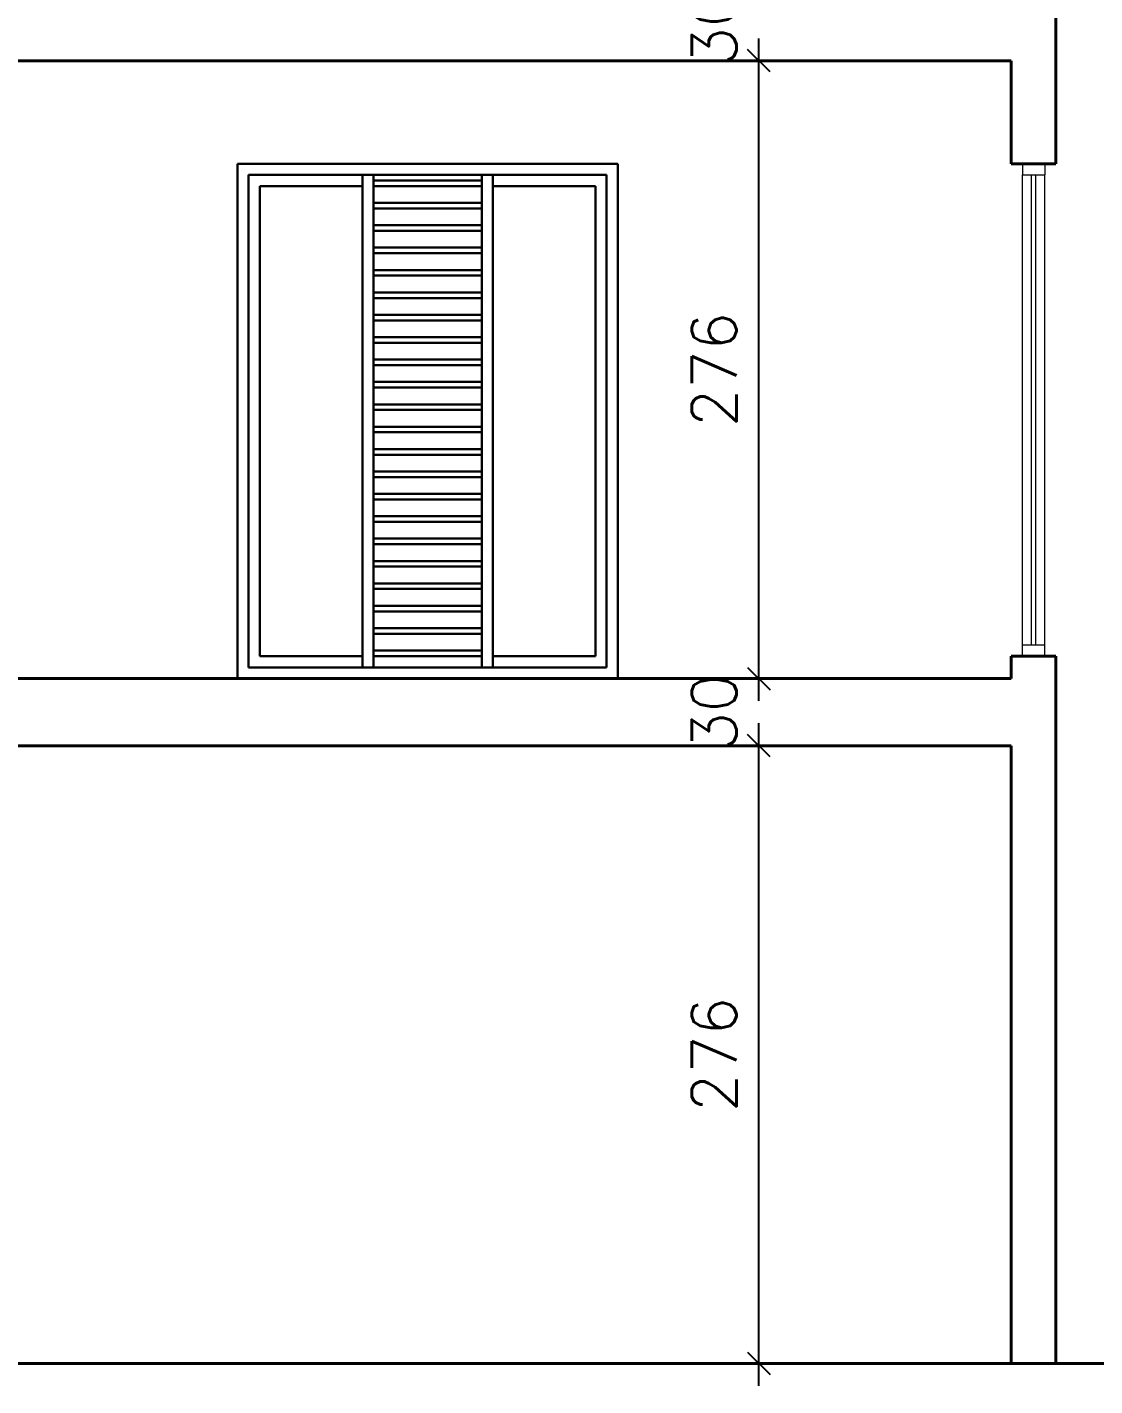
# Model space of a CAD drawing. Header units: millimetres. Extents: x -5645 to 36496, y -6563 to 7144.
# Drawn here: x 7202 to 7679, y -475 to 132 of the extents above; entities that cross this region are included whole.
import ezdxf

# ---------------------------------------------------------------- set-up
doc = ezdxf.new("R2010")
doc.units = ezdxf.units.MM
doc.header["$LTSCALE"] = 100
doc.layers.get('0').update_dxf_attribs({"lineweight": 40})
doc.layers.add('DIM', color=8, linetype='Continuous')
doc.layers.add('WE', color=4, linetype='Continuous', lineweight=30)
doc.layers.add('WIN', color=4, linetype='Continuous', lineweight=9)
doc.styles.add('SDIM', font='ROMANSP.shx')
doc.dimstyles.new('dim', dxfattribs={"dimscale": 100, "dimtxt": 0.2, "dimasz": 0.1, "dimexe": 0.1, "dimexo": 0, "dimgap": 0.1, "dimtad": 1, "dimdec": 0, "dimzin": 0, "dimdsep": 46, "dimtxsty": 'SDIM', "dimblk1": 'OBLIQUE', "dimblk2": 'OBLIQUE', "dimsah": 1, "dimcen": 0.1, "dimdle": 0.1, "dimclrd": 42, "dimclre": 42, "dimclrt": 3, "dimazin": 0, "dimtfac": 0.005556, "dimtdec": 0, "dimtix": 1, "dimtofl": 0, "dimtmove": 2, "dimatfit": 3, "dimldrblk": 'OBLIQUE', "dimfxl": 1, "dimtolj": 1, "dimtzin": 0, "dimarcsym": 0})

# ---------------------------------------------------------------- blocks, each defined once
blk = doc.blocks.new('_OBLIQUE')
at = {"color": 0, "linetype": 'ByBlock'}
blk.add_line((-0.5, -0.5), (0.5, 0.5), dxfattribs=at)
blk = doc.blocks.new('*D5')
at = {"layer": 'DEFPOINTS', "color": 0, "transparency": 16777216}
for p in [(7494.94, 117.27), (7528.88, 117.27), (7494.94, -158.73)]:
    blk.add_point(p, dxfattribs=at)
at = {"layer": 'DIM', "color": 42, "lineweight": -2, "transparency": 16777216}
for p, q in [((7528.88, -168.73), (7528.88, 127.27)), ((7494.94, 117.27), (7538.88, 117.27)), ((7494.94, -158.73), (7538.88, -158.73))]:
    blk.add_line(p, q, dxfattribs=at)
at = {"layer": 'DIM', "color": 42, "lineweight": -2, "transparency": 16777216, "xscale": 10, "yscale": 10, "zscale": 10}
for p, rotation in [((7528.88, 117.27), 90), ((7528.88, -158.73), 270)]:
    blk.add_blockref('_OBLIQUE', p, dxfattribs=dict(at, rotation=rotation))
at = {"layer": 'DIM', "color": 3, "transparency": 16777216, "insert": (7508.88, -20.73), "char_height": 20, "attachment_point": 5, "rotation": 90, "style": 'SDIM'}
blk.add_mtext('\\A1;276', dxfattribs=at)
blk = doc.blocks.new('*D8')
at = {"layer": 'DEFPOINTS', "color": 0, "transparency": 16777216}
for p in [(7494.94, -188.73), (7528.88, -188.73), (7494.94, -464.73)]:
    blk.add_point(p, dxfattribs=at)
at = {"layer": 'DIM', "color": 42, "lineweight": -2, "transparency": 16777216}
for p, q in [((7528.88, -474.73), (7528.88, -178.73)), ((7494.94, -188.73), (7538.88, -188.73)), ((7494.94, -464.73), (7538.88, -464.73))]:
    blk.add_line(p, q, dxfattribs=at)
at = {"layer": 'DIM', "color": 42, "lineweight": -2, "transparency": 16777216, "xscale": 10, "yscale": 10, "zscale": 10}
for p, rotation in [((7528.88, -188.73), 90), ((7528.88, -464.73), 270)]:
    blk.add_blockref('_OBLIQUE', p, dxfattribs=dict(at, rotation=rotation))
at = {"layer": 'DIM', "color": 3, "transparency": 16777216, "insert": (7508.88, -326.73), "char_height": 20, "attachment_point": 5, "rotation": 90, "style": 'SDIM'}
blk.add_mtext('\\A1;276', dxfattribs=at)
blk = doc.blocks.new('*D9')
at = {"layer": 'DEFPOINTS', "color": 0, "transparency": 16777216}
for p in [(7494.94, -158.73), (7528.88, -158.73), (7494.94, -188.73)]:
    blk.add_point(p, dxfattribs=at)
at = {"layer": 'DIM', "color": 42, "lineweight": -2, "transparency": 16777216}
for p, q in [((7494.94, -158.73), (7538.88, -158.73)), ((7494.94, -188.73), (7538.88, -188.73))]:
    blk.add_line(p, q, dxfattribs=at)
at = {"layer": 'DIM', "color": 3, "transparency": 16777216, "insert": (7508.88, -173.73), "char_height": 20, "attachment_point": 5, "rotation": 90, "style": 'SDIM'}
blk.add_mtext('\\A1;30', dxfattribs=at)
blk = doc.blocks.new('*D10')
at = {"layer": 'DEFPOINTS', "color": 0, "transparency": 16777216}
for p in [(7494.94, 147.27), (7528.88, 147.27), (7494.94, 117.27)]:
    blk.add_point(p, dxfattribs=at)
at = {"layer": 'DIM', "color": 42, "lineweight": -2, "transparency": 16777216}
for p, q in [((7494.94, 147.27), (7538.88, 147.27)), ((7494.94, 117.27), (7538.88, 117.27))]:
    blk.add_line(p, q, dxfattribs=at)
at = {"layer": 'DIM', "color": 3, "transparency": 16777216, "insert": (7508.88, 132.27), "char_height": 20, "attachment_point": 5, "rotation": 90, "style": 'SDIM'}
blk.add_mtext('\\A1;30', dxfattribs=at)

msp = doc.modelspace()

# ---------------------------------------------------------------- linework, layer by layer
for p, q in [((7134.27, 117.27), (7641.68, 117.27)), ((7641.68, 117.27), (7641.68, 71.27)), ((7641.68, 71.27), (7661.68, 71.27)), ((7641.68, -148.73), (7641.68, -158.73)), ((7641.68, -148.73), (7661.68, -148.73)), ((7661.68, -148.73), (7661.68, -464.73)), ((6744.27, -158.73), (7641.68, -158.73)), ((6744.27, -188.73), (7641.68, -188.73)), ((7641.68, -188.73), (7641.68, -464.73))]:
    msp.add_line(p, q)
msp.add_lwpolyline([(7641.68, 147.27), (7641.68, 157.27), (7661.68, 157.27), (7661.68, 71.27)])
at = {"lineweight": 40}
msp.add_lwpolyline([(6058.86, -464.73), (7902.95, -464.73)], dxfattribs=at)
at = {"layer": 'WE'}
for p, q in [((7295.87, 71.27, 10), (7465.87, 71.27, 10)), ((7295.87, 56.27, 10), (7295.87, 71.27, 10)), ((7465.87, 71.27, 10), (7465.87, 56.27, 10)), ((7300.87, 66.27, 10), (7460.87, 66.27, 10)), ((7300.87, 56.27, 10), (7300.87, 66.27, 10)), ((7300.87, 56.27, 5), (7300.87, 66.27, 5)), ((7300.87, 66.27, 5), (7351.7, 66.27, 5)), ((7305.87, 56.27, 5), (7305.87, 61.27, 5)), ((7305.87, 61.27, 5), (7351.7, 61.27, 5)), ((7351.7, 66.27, 5), (7351.7, 61.27, 5)), ((7351.7, 56.27, 7.5), (7351.7, 66.27, 7.5)), ((7351.7, 66.27, 7.5), (7356.7, 66.27, 7.5)), ((7356.7, 63.77, 5), (7356.7, 66.27, 5)), ((7356.7, 66.27, 5), (7405.03, 66.27, 5)), ((7356.7, 66.27, 7.5), (7356.7, 63.77, 7.5)), ((7356.7, 63.77, 5), (7405.03, 63.77, 5)), ((7356.7, 63.77, 7.5), (7405.03, 63.77, 7.5)), ((7405.03, 61.27, 7.5), (7356.7, 61.27, 7.5)), ((7356.7, 61.27, 7.5), (7356.7, 56.27, 7.5)), ((7405.03, 66.27, 5), (7405.03, 63.77, 5)), ((7410.03, 66.27, 7.5), (7405.03, 66.27, 7.5)), ((7405.03, 66.27, 7.5), (7405.03, 63.77, 7.5)), ((7405.03, 61.27, 7.5), (7405.03, 56.27, 7.5)), ((7410.03, 66.27, 5), (7460.87, 66.27, 5)), ((7410.03, 61.27, 5), (7410.03, 66.27, 5)), ((7410.03, 56.27, 7.5), (7410.03, 66.27, 7.5)), ((7410.03, 61.27, 5), (7455.87, 61.27, 5)), ((7455.87, 61.27, 5), (7455.87, 56.27, 5)), ((7460.87, 66.27, 10), (7460.87, 56.27, 10)), ((7460.87, 66.27, 5), (7460.87, 56.27, 5)), ((7295.87, -158.73, 15), (7295.87, 56.27, 15)), ((7300.87, -68.73, 10), (7300.87, 56.27, 10)), ((7300.87, -153.73, 15), (7300.87, 56.27, 15)), ((7305.87, -148.73, 10), (7305.87, 56.27, 10)), ((7351.7, -68.73, 12.5), (7351.7, 56.27, 12.5)), ((7356.7, 56.27, 12.5), (7356.7, 53.77, 12.5)), ((7405.03, 56.27, 12.5), (7405.03, 53.77, 12.5)), ((7410.03, -148.73, 12.5), (7410.03, 56.27, 12.5)), ((7455.87, 56.27, 10), (7455.87, -148.73, 10)), ((7460.87, 56.27, 15), (7460.87, -68.73, 15)), ((7460.87, 56.27, 10), (7460.87, -153.73, 10)), ((7465.87, 56.27, 15), (7465.87, -158.73, 15)), ((7356.7, 53.77, 12.5), (7405.03, 53.77, 12.5)), ((7356.7, 51.27, 12.5), (7356.7, 43.77, 12.5)), ((7405.03, 51.27, 12.5), (7356.7, 51.27, 12.5)), ((7405.03, 51.27, 12.5), (7405.03, 43.77, 12.5)), ((7356.7, 43.77, 12.5), (7405.03, 43.77, 12.5)), ((7405.03, 41.27, 12.5), (7356.7, 41.27, 12.5)), ((7356.7, 41.27, 12.5), (7356.7, 33.77, 12.5)), ((7405.03, 41.27, 12.5), (7405.03, 33.77, 12.5)), ((7356.7, 33.77, 12.5), (7405.03, 33.77, 12.5)), ((7356.7, 31.27, 12.5), (7356.7, 23.77, 12.5)), ((7405.03, 31.27, 12.5), (7356.7, 31.27, 12.5)), ((7405.03, 31.27, 12.5), (7405.03, 23.77, 12.5)), ((7356.7, 23.77, 12.5), (7405.03, 23.77, 12.5)), ((7405.03, 21.27, 12.5), (7356.7, 21.27, 12.5)), ((7356.7, 21.27, 12.5), (7356.7, 13.77, 12.5)), ((7405.03, 21.27, 12.5), (7405.03, 13.77, 12.5)), ((7356.7, 13.77, 12.5), (7405.03, 13.77, 12.5)), ((7356.7, 11.27, 12.5), (7356.7, 3.77, 12.5)), ((7405.03, 11.27, 12.5), (7356.7, 11.27, 12.5)), ((7405.03, 11.27, 12.5), (7405.03, 3.77, 12.5)), ((7356.7, 3.77, 12.5), (7405.03, 3.77, 12.5)), ((7405.03, 1.27, 12.5), (7356.7, 1.27, 12.5)), ((7356.7, 1.27, 12.5), (7356.7, -6.23, 12.5)), ((7405.03, 1.27, 12.5), (7405.03, -6.23, 12.5)), ((7356.7, -6.23, 12.5), (7405.03, -6.23, 12.5)), ((7356.7, -8.73, 12.5), (7356.7, -16.23, 12.5)), ((7405.03, -8.73, 12.5), (7356.7, -8.73, 12.5)), ((7405.03, -8.73, 12.5), (7405.03, -16.23, 12.5)), ((7356.7, -16.23, 12.5), (7405.03, -16.23, 12.5)), ((7356.7, -18.73, 12.5), (7356.7, -26.23, 12.5)), ((7405.03, -18.73, 12.5), (7356.7, -18.73, 12.5)), ((7405.03, -18.73, 12.5), (7405.03, -26.23, 12.5)), ((7356.7, -26.23, 12.5), (7405.03, -26.23, 12.5)), ((7356.7, -28.73, 12.5), (7356.7, -36.23, 12.5)), ((7405.03, -28.73, 12.5), (7356.7, -28.73, 12.5)), ((7405.03, -28.73, 12.5), (7405.03, -36.23, 12.5)), ((7356.7, -36.23, 12.5), (7405.03, -36.23, 12.5)), ((7405.03, -38.73, 12.5), (7356.7, -38.73, 12.5)), ((7356.7, -38.73, 12.5), (7356.7, -46.23, 12.5)), ((7405.03, -38.73, 12.5), (7405.03, -46.23, 12.5)), ((7356.7, -46.23, 12.5), (7405.03, -46.23, 12.5)), ((7356.7, -48.73, 12.5), (7356.7, -56.23, 12.5)), ((7405.03, -48.73, 12.5), (7356.7, -48.73, 12.5)), ((7405.03, -48.73, 12.5), (7405.03, -56.23, 12.5)), ((7356.7, -56.23, 12.5), (7405.03, -56.23, 12.5)), ((7405.03, -58.73, 12.5), (7356.7, -58.73, 12.5)), ((7356.7, -58.73, 12.5), (7356.7, -148.73, 12.5)), ((7405.03, -58.73, 12.5), (7405.03, -66.23, 12.5)), ((7356.7, -66.23, 12.5), (7405.03, -66.23, 12.5)), ((7405.03, -68.73, 12.5), (7356.7, -68.73, 12.5)), ((7356.7, -76.23, 12.5), (7405.03, -76.23, 12.5)), ((7405.03, -78.73, 12.5), (7356.7, -78.73, 12.5)), ((7356.7, -78.73, 12.5), (7356.7, -86.23, 12.5)), ((7405.03, -78.73, 12.5), (7405.03, -86.23, 12.5)), ((7356.7, -86.23, 12.5), (7405.03, -86.23, 12.5)), ((7356.7, -88.73, 12.5), (7356.7, -96.23, 12.5)), ((7405.03, -88.73, 12.5), (7356.7, -88.73, 12.5)), ((7405.03, -88.73, 12.5), (7405.03, -96.23, 12.5)), ((7356.7, -96.23, 12.5), (7405.03, -96.23, 12.5)), ((7405.03, -98.73, 12.5), (7356.7, -98.73, 12.5)), ((7356.7, -98.73, 12.5), (7356.7, -106.23, 12.5)), ((7405.03, -98.73, 12.5), (7405.03, -106.23, 12.5)), ((7356.7, -106.23, 12.5), (7405.03, -106.23, 12.5)), ((7405.03, -108.73, 12.5), (7356.7, -108.73, 12.5)), ((7356.7, -116.23, 12.5), (7405.03, -116.23, 12.5)), ((7405.03, -118.73, 12.5), (7356.7, -118.73, 12.5)), ((7356.7, -126.23, 12.5), (7405.03, -126.23, 12.5)), ((7405.03, -128.73, 12.5), (7356.7, -128.73, 12.5)), ((7356.7, -128.73, 12.5), (7356.7, -136.23, 12.5)), ((7405.03, -128.73, 12.5), (7405.03, -136.23, 12.5)), ((7356.7, -136.23, 12.5), (7405.03, -136.23, 12.5)), ((7405.03, -138.73, 12.5), (7356.7, -138.73, 12.5)), ((7356.7, -138.73, 12.5), (7356.7, -146.23, 12.5)), ((7405.03, -138.73, 12.5), (7405.03, -146.23, 12.5)), ((7351.7, -148.73, 10), (7305.87, -148.73, 10)), ((7351.7, -148.73, 10), (7351.7, -153.73, 10)), ((7356.7, -146.23, 12.5), (7405.03, -146.23, 12.5)), ((7356.7, -148.73, 12.5), (7356.7, -153.73, 12.5)), ((7405.03, -148.73, 12.5), (7356.7, -148.73, 12.5)), ((7356.7, -153.73, 10), (7356.7, -148.73, 10)), ((7405.03, -148.73, 10), (7356.7, -148.73, 10)), ((7405.03, -148.73, 12.5), (7405.03, -153.73, 12.5)), ((7405.03, -148.73, 10), (7405.03, -153.73, 10)), ((7455.87, -148.73, 10), (7410.03, -148.73, 10)), ((7410.03, -153.73, 10), (7410.03, -148.73, 10)), ((7351.7, -153.73, 10), (7300.87, -153.73, 10)), ((7460.87, -153.73, 15), (7300.87, -153.73, 15)), ((7356.7, -153.73, 12.5), (7351.7, -153.73, 12.5)), ((7405.03, -153.73, 10), (7356.7, -153.73, 10)), ((7405.03, -153.73, 12.5), (7410.03, -153.73, 12.5)), ((7460.87, -153.73, 10), (7410.03, -153.73, 10))]:
    msp.add_line(p, q, dxfattribs=at)
at = {"layer": 'WE', "extrusion": (-1, 7.49855e-33, 1.22461e-16)}
for p, q in [((7295.87, 56.27, 10), (7295.87, 71.27, 10)), ((7295.87, 56.27), (7295.87, 71.27)), ((7295.87, 71.27), (7295.87, 71.27, 10)), ((7351.7, 56.27, 7.5), (7351.7, 66.27, 7.5)), ((7351.7, 66.27, -2.5), (7351.7, 56.27, -2.5)), ((7351.7, 66.27, 5), (7351.7, 66.27, 7.5)), ((7351.7, 66.27, -2.5), (7351.7, 66.27)), ((7351.7, 66.27, 5), (7351.7, 61.27, 5)), ((7351.7, 61.27), (7351.7, 66.27)), ((7351.7, 61.27, 5), (7351.7, 61.27)), ((7405.03, 56.27, -2.5), (7405.03, 66.27, -2.5)), ((7405.03, 66.27, -2.5), (7405.03, 66.27)), ((7405.03, 61.27), (7405.03, 66.27)), ((7405.03, 66.27, 5), (7405.03, 63.77, 5)), ((7405.03, 66.27, 5), (7405.03, 66.27, 7.5)), ((7405.03, 66.27, 7.5), (7405.03, 63.77, 7.5)), ((7405.03, 63.77, 5), (7405.03, 63.77, 7.5)), ((7405.03, 61.27, 7.5), (7405.03, 56.27, 7.5)), ((7405.03, 61.27), (7405.03, 61.27, 7.5)), ((7455.87, 61.27, 5), (7455.87, 56.27, 5)), ((7455.87, 56.27), (7455.87, 61.27)), ((7455.87, 61.27), (7455.87, 61.27, 5)), ((7460.87, 66.27, 10), (7460.87, 56.27, 10)), ((7460.87, 66.27, 5), (7460.87, 56.27, 5)), ((7460.87, 66.27, 5), (7460.87, 66.27, 10)), ((7295.87, -158.73, 5), (7295.87, 56.27, 5)), ((7295.87, 56.27, 5), (7295.87, 56.27, 15)), ((7295.87, -158.73, 15), (7295.87, 56.27, 15)), ((7295.87, 56.27, 10), (7295.87, 56.27)), ((7351.7, 56.27, 2.5), (7351.7, -68.73, 2.5)), ((7351.7, 56.27, 2.5), (7351.7, 56.27, 12.5)), ((7351.7, -148.73, 12.5), (7351.7, 56.27, 12.5)), ((7351.7, 56.27, 7.5), (7351.7, 56.27, -2.5)), ((7405.03, -68.73, 2.5), (7405.03, 56.27, 2.5)), ((7405.03, 56.27, 2.5), (7405.03, 56.27, 12.5)), ((7405.03, 56.27, 12.5), (7405.03, 53.77, 12.5)), ((7405.03, 56.27, 7.5), (7405.03, 56.27, -2.5)), ((7455.87, -68.73, 5), (7455.87, 56.27, 5)), ((7455.87, 56.27, 5), (7455.87, 56.27, 10)), ((7455.87, 56.27, 10), (7455.87, -68.73, 10)), ((7455.87, 56.27, 5), (7455.87, 56.27)), ((7460.87, 56.27, 10), (7460.87, -68.73, 10)), ((7460.87, 56.27, 10), (7460.87, 56.27, 15)), ((7460.87, 56.27, 15), (7460.87, -68.73, 15)), ((7460.87, 56.27, 10), (7460.87, 56.27, 5)), ((7405.03, 53.77, 10), (7405.03, 53.77, 12.5)), ((7405.03, 53.77, 10), (7405.03, 51.27, 10)), ((7405.03, 51.27, 10), (7405.03, 51.27, 12.5)), ((7405.03, 51.27, 12.5), (7405.03, 43.77, 12.5)), ((7405.03, 43.77, 10), (7405.03, 43.77, 12.5)), ((7405.03, 43.77, 10), (7405.03, 41.27, 10)), ((7405.03, 41.27, 10), (7405.03, 41.27, 12.5)), ((7405.03, 41.27, 12.5), (7405.03, 33.77, 12.5)), ((7405.03, 33.77, 10), (7405.03, 33.77, 12.5)), ((7405.03, 33.77, 10), (7405.03, 31.27, 10)), ((7405.03, 31.27, 10), (7405.03, 31.27, 12.5)), ((7405.03, 31.27, 12.5), (7405.03, 23.77, 12.5)), ((7405.03, 23.77, 10), (7405.03, 23.77, 12.5)), ((7405.03, 23.77, 10), (7405.03, 21.27, 10)), ((7405.03, 21.27, 10), (7405.03, 21.27, 12.5)), ((7405.03, 21.27, 12.5), (7405.03, 13.77, 12.5)), ((7405.03, 13.77, 10), (7405.03, 13.77, 12.5)), ((7405.03, 13.77, 10), (7405.03, 11.27, 10)), ((7405.03, 11.27, 10), (7405.03, 11.27, 12.5)), ((7405.03, 11.27, 12.5), (7405.03, 3.77, 12.5)), ((7405.03, 3.77, 10), (7405.03, 3.77, 12.5)), ((7405.03, 3.77, 10), (7405.03, 1.27, 10)), ((7405.03, 1.27, 10), (7405.03, 1.27, 12.5)), ((7405.03, 1.27, 12.5), (7405.03, -6.23, 12.5)), ((7405.03, -6.23, 10), (7405.03, -6.23, 12.5)), ((7405.03, -6.23, 10), (7405.03, -8.73, 10)), ((7405.03, -8.73, 10), (7405.03, -8.73, 12.5)), ((7405.03, -8.73, 12.5), (7405.03, -16.23, 12.5)), ((7405.03, -16.23, 10), (7405.03, -16.23, 12.5)), ((7405.03, -16.23, 10), (7405.03, -18.73, 10)), ((7405.03, -18.73, 10), (7405.03, -18.73, 12.5)), ((7405.03, -18.73, 12.5), (7405.03, -26.23, 12.5)), ((7405.03, -26.23, 10), (7405.03, -26.23, 12.5)), ((7405.03, -26.23, 10), (7405.03, -28.73, 10)), ((7405.03, -28.73, 10), (7405.03, -28.73, 12.5)), ((7405.03, -28.73, 12.5), (7405.03, -36.23, 12.5)), ((7405.03, -36.23, 10), (7405.03, -36.23, 12.5)), ((7405.03, -36.23, 10), (7405.03, -38.73, 10)), ((7405.03, -38.73, 10), (7405.03, -38.73, 12.5)), ((7405.03, -38.73, 12.5), (7405.03, -46.23, 12.5)), ((7405.03, -46.23, 10), (7405.03, -46.23, 12.5)), ((7405.03, -46.23, 10), (7405.03, -48.73, 10)), ((7405.03, -48.73, 12.5), (7405.03, -56.23, 12.5)), ((7405.03, -48.73, 10), (7405.03, -48.73, 12.5)), ((7405.03, -56.23, 10), (7405.03, -58.73, 10)), ((7405.03, -56.23, 10), (7405.03, -56.23, 12.5)), ((7405.03, -58.73, 12.5), (7405.03, -148.73, 12.5)), ((7405.03, -58.73, 10), (7405.03, -58.73, 12.5)), ((7405.03, -78.73, 12.5), (7405.03, -86.23, 12.5)), ((7405.03, -86.23, 10), (7405.03, -88.73, 10)), ((7405.03, -86.23, 10), (7405.03, -86.23, 12.5)), ((7405.03, -88.73, 12.5), (7405.03, -96.23, 12.5)), ((7405.03, -88.73, 10), (7405.03, -88.73, 12.5)), ((7405.03, -96.23, 10), (7405.03, -98.73, 10)), ((7405.03, -96.23, 10), (7405.03, -96.23, 12.5)), ((7405.03, -98.73, 12.5), (7405.03, -106.23, 12.5)), ((7405.03, -98.73, 10), (7405.03, -98.73, 12.5)), ((7405.03, -106.23, 10), (7405.03, -108.73, 10)), ((7405.03, -106.23, 10), (7405.03, -106.23, 12.5)), ((7405.03, -108.73, 10), (7405.03, -108.73, 12.5)), ((7405.03, -126.23, 10), (7405.03, -128.73, 10)), ((7405.03, -126.23, 10), (7405.03, -126.23, 12.5)), ((7405.03, -128.73, 12.5), (7405.03, -136.23, 12.5)), ((7405.03, -128.73, 10), (7405.03, -128.73, 12.5)), ((7405.03, -136.23, 10), (7405.03, -138.73, 10)), ((7405.03, -136.23, 10), (7405.03, -136.23, 12.5)), ((7405.03, -138.73, 12.5), (7405.03, -146.23, 12.5)), ((7405.03, -138.73, 10), (7405.03, -138.73, 12.5)), ((7351.7, -153.73, 5), (7351.7, -148.73, 5)), ((7351.7, -148.73, 5), (7351.7, -148.73, 10)), ((7351.7, -148.73, 10), (7351.7, -153.73, 10)), ((7405.03, -146.23, 10), (7405.03, -148.73, 10)), ((7405.03, -146.23, 10), (7405.03, -146.23, 12.5)), ((7405.03, -153.73, 5), (7405.03, -148.73, 5)), ((7405.03, -148.73, 5), (7405.03, -148.73, 10)), ((7405.03, -148.73, 10), (7405.03, -153.73, 10)), ((7405.03, -148.73, 10), (7405.03, -148.73, 12.5)), ((7405.03, -148.73, 12.5), (7405.03, -153.73, 12.5)), ((7455.87, -148.73, 5), (7455.87, -148.73, 10)), ((7351.7, -153.73, 2.5), (7351.7, -153.73, 5)), ((7351.7, -153.73, 10), (7351.7, -153.73, 12.5)), ((7405.03, -153.73, 2.5), (7405.03, -153.73, 5)), ((7405.03, -153.73, 10), (7405.03, -153.73, 12.5)), ((7460.87, -153.73, 10), (7460.87, -153.73, 15))]:
    msp.add_line(p, q, dxfattribs=at)
at = {"layer": 'WE', "extrusion": (0, 1, -6.12323e-17)}
for p, q in [((7295.87, 71.27, 10), (7465.87, 71.27, 10)), ((7295.87, 71.27), (7295.87, 71.27, 10)), ((7295.87, 71.27), (7465.87, 71.27)), ((7465.87, 71.27), (7465.87, 71.27, 10)), ((7351.7, 66.27), (7356.7, 66.27)), ((7351.7, 66.27, -2.5), (7351.7, 66.27)), ((7356.7, 66.27, -2.5), (7351.7, 66.27, -2.5)), ((7356.7, 66.27, -2.5), (7356.7, 66.27)), ((7356.7, 63.77, 7.5), (7405.03, 63.77, 7.5)), ((7356.7, 63.77, 5), (7356.7, 63.77, 7.5)), ((7356.7, 63.77, 5), (7405.03, 63.77, 5)), ((7405.03, 66.27), (7410.03, 66.27)), ((7405.03, 66.27, -2.5), (7405.03, 66.27)), ((7405.03, 66.27, -2.5), (7410.03, 66.27, -2.5)), ((7405.03, 63.77, 5), (7405.03, 63.77, 7.5)), ((7410.03, 66.27, -2.5), (7410.03, 66.27)), ((7295.87, 56.27, 5), (7295.87, 56.27, 15)), ((7300.87, 56.27, 15), (7300.87, 56.27, 10)), ((7305.87, 56.27, 10), (7305.87, 56.27, 5)), ((7351.7, 56.27, 2.5), (7351.7, 56.27, 12.5)), ((7356.7, 56.27, 12.5), (7356.7, 56.27, 2.5)), ((7405.03, 56.27, 2.5), (7405.03, 56.27, 12.5)), ((7410.03, 56.27, 12.5), (7410.03, 56.27, 2.5)), ((7455.87, 56.27, 5), (7455.87, 56.27, 10)), ((7460.87, 56.27, 10), (7460.87, 56.27, 15)), ((7465.87, 56.27, 15), (7465.87, 56.27, 5)), ((7356.7, 53.77, 12.5), (7405.03, 53.77, 12.5)), ((7356.7, 53.77, 10), (7356.7, 53.77, 12.5)), ((7356.7, 53.77, 10), (7405.03, 53.77, 10)), ((7405.03, 53.77, 10), (7405.03, 53.77, 12.5)), ((7356.7, 43.77, 12.5), (7405.03, 43.77, 12.5)), ((7356.7, 43.77, 10), (7356.7, 43.77, 12.5)), ((7356.7, 43.77, 10), (7405.03, 43.77, 10)), ((7405.03, 43.77, 10), (7405.03, 43.77, 12.5)), ((7356.7, 33.77, 12.5), (7405.03, 33.77, 12.5)), ((7356.7, 33.77, 10), (7356.7, 33.77, 12.5)), ((7356.7, 33.77, 10), (7405.03, 33.77, 10)), ((7405.03, 33.77, 10), (7405.03, 33.77, 12.5)), ((7356.7, 23.77, 12.5), (7405.03, 23.77, 12.5)), ((7356.7, 23.77, 10), (7356.7, 23.77, 12.5)), ((7356.7, 23.77, 10), (7405.03, 23.77, 10)), ((7405.03, 23.77, 10), (7405.03, 23.77, 12.5)), ((7356.7, 13.77, 12.5), (7405.03, 13.77, 12.5)), ((7356.7, 13.77, 10), (7356.7, 13.77, 12.5)), ((7356.7, 13.77, 10), (7405.03, 13.77, 10)), ((7405.03, 13.77, 10), (7405.03, 13.77, 12.5)), ((7356.7, 3.77, 12.5), (7405.03, 3.77, 12.5)), ((7356.7, 3.77, 10), (7356.7, 3.77, 12.5)), ((7356.7, 3.77, 10), (7405.03, 3.77, 10)), ((7405.03, 3.77, 10), (7405.03, 3.77, 12.5)), ((7356.7, -6.23, 12.5), (7405.03, -6.23, 12.5)), ((7356.7, -6.23, 10), (7356.7, -6.23, 12.5)), ((7356.7, -6.23, 10), (7405.03, -6.23, 10)), ((7405.03, -6.23, 10), (7405.03, -6.23, 12.5)), ((7356.7, -16.23, 12.5), (7405.03, -16.23, 12.5)), ((7356.7, -16.23, 10), (7356.7, -16.23, 12.5)), ((7356.7, -16.23, 10), (7405.03, -16.23, 10)), ((7405.03, -16.23, 10), (7405.03, -16.23, 12.5)), ((7356.7, -26.23, 12.5), (7405.03, -26.23, 12.5)), ((7356.7, -26.23, 10), (7356.7, -26.23, 12.5)), ((7356.7, -26.23, 10), (7405.03, -26.23, 10)), ((7405.03, -26.23, 10), (7405.03, -26.23, 12.5)), ((7356.7, -36.23, 12.5), (7405.03, -36.23, 12.5)), ((7356.7, -36.23, 10), (7356.7, -36.23, 12.5)), ((7356.7, -36.23, 10), (7405.03, -36.23, 10)), ((7405.03, -36.23, 10), (7405.03, -36.23, 12.5)), ((7356.7, -46.23, 12.5), (7405.03, -46.23, 12.5)), ((7356.7, -46.23, 10), (7356.7, -46.23, 12.5)), ((7356.7, -46.23, 10), (7405.03, -46.23, 10)), ((7405.03, -46.23, 10), (7405.03, -46.23, 12.5)), ((7356.7, -56.23, 12.5), (7405.03, -56.23, 12.5)), ((7356.7, -56.23, 10), (7356.7, -56.23, 12.5)), ((7356.7, -56.23, 10), (7405.03, -56.23, 10)), ((7405.03, -56.23, 10), (7405.03, -56.23, 12.5)), ((7356.7, -86.23, 12.5), (7405.03, -86.23, 12.5)), ((7356.7, -86.23, 10), (7356.7, -86.23, 12.5)), ((7356.7, -86.23, 10), (7405.03, -86.23, 10)), ((7405.03, -86.23, 10), (7405.03, -86.23, 12.5)), ((7356.7, -96.23, 12.5), (7405.03, -96.23, 12.5)), ((7356.7, -96.23, 10), (7356.7, -96.23, 12.5)), ((7356.7, -96.23, 10), (7405.03, -96.23, 10)), ((7405.03, -96.23, 10), (7405.03, -96.23, 12.5)), ((7356.7, -106.23, 12.5), (7405.03, -106.23, 12.5)), ((7356.7, -106.23, 10), (7356.7, -106.23, 12.5)), ((7356.7, -106.23, 10), (7405.03, -106.23, 10)), ((7405.03, -106.23, 10), (7405.03, -106.23, 12.5)), ((7356.7, -116.23, 12.5), (7405.03, -116.23, 12.5)), ((7356.7, -116.23, 10), (7405.03, -116.23, 10)), ((7356.7, -126.23, 12.5), (7405.03, -126.23, 12.5)), ((7356.7, -126.23, 10), (7356.7, -126.23, 12.5)), ((7356.7, -126.23, 10), (7405.03, -126.23, 10)), ((7405.03, -126.23, 10), (7405.03, -126.23, 12.5)), ((7356.7, -136.23, 12.5), (7405.03, -136.23, 12.5)), ((7356.7, -136.23, 10), (7356.7, -136.23, 12.5)), ((7356.7, -136.23, 10), (7405.03, -136.23, 10)), ((7405.03, -136.23, 10), (7405.03, -136.23, 12.5)), ((7305.87, -148.73, 5), (7351.7, -148.73, 5)), ((7351.7, -148.73, 10), (7305.87, -148.73, 10)), ((7305.87, -148.73, 5), (7305.87, -148.73, 10)), ((7351.7, -148.73, 5), (7351.7, -148.73, 10)), ((7356.7, -146.23, 12.5), (7405.03, -146.23, 12.5)), ((7356.7, -146.23, 10), (7356.7, -146.23, 12.5)), ((7356.7, -146.23, 10), (7405.03, -146.23, 10)), ((7356.7, -148.73, 10), (7356.7, -148.73, 5)), ((7405.03, -148.73, 10), (7356.7, -148.73, 10)), ((7356.7, -148.73, 5), (7405.03, -148.73, 5)), ((7405.03, -146.23, 10), (7405.03, -146.23, 12.5)), ((7405.03, -148.73, 5), (7405.03, -148.73, 10)), ((7410.03, -148.73, 10), (7410.03, -148.73, 5)), ((7455.87, -148.73, 10), (7410.03, -148.73, 10)), ((7410.03, -148.73, 5), (7455.87, -148.73, 5)), ((7455.87, -148.73, 5), (7455.87, -148.73, 10)), ((7460.87, -153.73, 15), (7300.87, -153.73, 15)), ((7300.87, -153.73, 10), (7300.87, -153.73, 15)), ((7351.7, -153.73, 10), (7300.87, -153.73, 10)), ((7351.7, -153.73, 10), (7351.7, -153.73, 12.5)), ((7356.7, -153.73, 12.5), (7351.7, -153.73, 12.5)), ((7405.03, -153.73, 10), (7356.7, -153.73, 10)), ((7356.7, -153.73, 10), (7356.7, -153.73, 12.5)), ((7405.03, -153.73, 12.5), (7410.03, -153.73, 12.5)), ((7405.03, -153.73, 10), (7405.03, -153.73, 12.5)), ((7460.87, -153.73, 10), (7410.03, -153.73, 10)), ((7410.03, -153.73, 10), (7410.03, -153.73, 12.5)), ((7460.87, -153.73, 10), (7460.87, -153.73, 15))]:
    msp.add_line(p, q, dxfattribs=at)
at = {"layer": 'WE', "extrusion": (-1.22461e-16, -6.12323e-17, -1)}
for p, q in [((7295.87, 71.27), (7465.87, 71.27)), ((7295.87, 56.27), (7295.87, 71.27)), ((7465.87, 71.27), (7465.87, 56.27)), ((7305.87, 61.27), (7305.87, 56.27)), ((7351.7, 61.27), (7305.87, 61.27)), ((7351.7, 66.27, -2.5), (7351.7, 56.27, -2.5)), ((7356.7, 66.27, -2.5), (7351.7, 66.27, -2.5)), ((7351.7, 61.27), (7351.7, 66.27)), ((7351.7, 66.27), (7356.7, 66.27)), ((7356.7, 56.27, -2.5), (7356.7, 66.27, -2.5)), ((7356.7, 66.27), (7356.7, 61.27)), ((7405.03, 61.27), (7356.7, 61.27)), ((7405.03, 56.27, -2.5), (7405.03, 66.27, -2.5)), ((7405.03, 66.27, -2.5), (7410.03, 66.27, -2.5)), ((7405.03, 66.27), (7410.03, 66.27)), ((7405.03, 61.27), (7405.03, 66.27)), ((7410.03, 66.27, -2.5), (7410.03, 56.27, -2.5)), ((7410.03, 66.27), (7410.03, 61.27)), ((7455.87, 61.27), (7410.03, 61.27)), ((7455.87, 56.27), (7455.87, 61.27)), ((7295.87, -158.73, 5), (7295.87, 56.27, 5)), ((7305.87, 56.27, 5), (7305.87, -68.73, 5)), ((7351.7, 56.27, 2.5), (7351.7, -68.73, 2.5)), ((7356.7, -68.73, 2.5), (7356.7, 56.27, 2.5)), ((7405.03, -68.73, 2.5), (7405.03, 56.27, 2.5)), ((7410.03, 56.27, 2.5), (7410.03, -68.73, 2.5)), ((7455.87, -68.73, 5), (7455.87, 56.27, 5)), ((7465.87, 56.27, 5), (7465.87, -68.73, 5)), ((7356.7, 51.27, 10), (7356.7, 53.77, 10)), ((7356.7, 53.77, 10), (7405.03, 53.77, 10)), ((7405.03, 51.27, 10), (7356.7, 51.27, 10)), ((7405.03, 53.77, 10), (7405.03, 51.27, 10)), ((7356.7, 41.27, 10), (7356.7, 43.77, 10)), ((7356.7, 43.77, 10), (7405.03, 43.77, 10)), ((7405.03, 43.77, 10), (7405.03, 41.27, 10)), ((7405.03, 41.27, 10), (7356.7, 41.27, 10)), ((7356.7, 31.27, 10), (7356.7, 33.77, 10)), ((7356.7, 33.77, 10), (7405.03, 33.77, 10)), ((7405.03, 31.27, 10), (7356.7, 31.27, 10)), ((7405.03, 33.77, 10), (7405.03, 31.27, 10)), ((7356.7, 21.27, 10), (7356.7, 23.77, 10)), ((7356.7, 23.77, 10), (7405.03, 23.77, 10)), ((7405.03, 21.27, 10), (7356.7, 21.27, 10)), ((7405.03, 23.77, 10), (7405.03, 21.27, 10)), ((7356.7, 11.27, 10), (7356.7, 13.77, 10)), ((7356.7, 13.77, 10), (7405.03, 13.77, 10)), ((7405.03, 13.77, 10), (7405.03, 11.27, 10)), ((7405.03, 11.27, 10), (7356.7, 11.27, 10)), ((7356.7, 1.27, 10), (7356.7, 3.77, 10)), ((7356.7, 3.77, 10), (7405.03, 3.77, 10)), ((7405.03, 1.27, 10), (7356.7, 1.27, 10)), ((7405.03, 3.77, 10), (7405.03, 1.27, 10)), ((7356.7, -8.73, 10), (7356.7, -6.23, 10)), ((7356.7, -6.23, 10), (7405.03, -6.23, 10)), ((7405.03, -8.73, 10), (7356.7, -8.73, 10)), ((7405.03, -6.23, 10), (7405.03, -8.73, 10)), ((7356.7, -18.73, 10), (7356.7, -16.23, 10)), ((7356.7, -16.23, 10), (7405.03, -16.23, 10)), ((7405.03, -16.23, 10), (7405.03, -18.73, 10)), ((7405.03, -18.73, 10), (7356.7, -18.73, 10)), ((7356.7, -28.73, 10), (7356.7, -26.23, 10)), ((7356.7, -26.23, 10), (7405.03, -26.23, 10)), ((7405.03, -28.73, 10), (7356.7, -28.73, 10)), ((7405.03, -26.23, 10), (7405.03, -28.73, 10)), ((7356.7, -38.73, 10), (7356.7, -36.23, 10)), ((7356.7, -36.23, 10), (7405.03, -36.23, 10)), ((7405.03, -36.23, 10), (7405.03, -38.73, 10)), ((7405.03, -38.73, 10), (7356.7, -38.73, 10)), ((7356.7, -48.73, 10), (7356.7, -46.23, 10)), ((7356.7, -46.23, 10), (7405.03, -46.23, 10)), ((7405.03, -46.23, 10), (7405.03, -48.73, 10)), ((7405.03, -48.73, 10), (7356.7, -48.73, 10)), ((7356.7, -58.73, 10), (7356.7, -56.23, 10)), ((7356.7, -56.23, 10), (7405.03, -56.23, 10)), ((7405.03, -58.73, 10), (7356.7, -58.73, 10)), ((7405.03, -56.23, 10), (7405.03, -58.73, 10)), ((7356.7, -88.73, 10), (7356.7, -86.23, 10)), ((7356.7, -86.23, 10), (7405.03, -86.23, 10)), ((7405.03, -88.73, 10), (7356.7, -88.73, 10)), ((7405.03, -86.23, 10), (7405.03, -88.73, 10)), ((7356.7, -98.73, 10), (7356.7, -96.23, 10)), ((7356.7, -96.23, 10), (7405.03, -96.23, 10)), ((7405.03, -96.23, 10), (7405.03, -98.73, 10)), ((7405.03, -98.73, 10), (7356.7, -98.73, 10)), ((7356.7, -108.73, 10), (7356.7, -106.23, 10)), ((7356.7, -106.23, 10), (7405.03, -106.23, 10)), ((7405.03, -108.73, 10), (7356.7, -108.73, 10)), ((7405.03, -106.23, 10), (7405.03, -108.73, 10)), ((7356.7, -116.23, 10), (7405.03, -116.23, 10)), ((7405.03, -118.73, 10), (7356.7, -118.73, 10)), ((7356.7, -128.73, 10), (7356.7, -126.23, 10)), ((7356.7, -126.23, 10), (7405.03, -126.23, 10)), ((7405.03, -126.23, 10), (7405.03, -128.73, 10)), ((7405.03, -128.73, 10), (7356.7, -128.73, 10)), ((7356.7, -138.73, 10), (7356.7, -136.23, 10)), ((7356.7, -136.23, 10), (7405.03, -136.23, 10)), ((7405.03, -138.73, 10), (7356.7, -138.73, 10)), ((7405.03, -136.23, 10), (7405.03, -138.73, 10)), ((7305.87, -148.73, 5), (7351.7, -148.73, 5)), ((7351.7, -153.73, 5), (7351.7, -148.73, 5)), ((7356.7, -148.73, 10), (7356.7, -146.23, 10)), ((7356.7, -146.23, 10), (7405.03, -146.23, 10)), ((7356.7, -148.73, 5), (7405.03, -148.73, 5)), ((7356.7, -148.73, 5), (7356.7, -153.73, 5)), ((7405.03, -148.73, 10), (7356.7, -148.73, 10)), ((7405.03, -146.23, 10), (7405.03, -148.73, 10)), ((7405.03, -153.73, 5), (7405.03, -148.73, 5)), ((7410.03, -148.73, 5), (7455.87, -148.73, 5)), ((7410.03, -148.73, 5), (7410.03, -153.73, 5)), ((7356.7, -153.73, 5), (7351.7, -153.73, 5)), ((7351.7, -153.73, 2.5), (7356.7, -153.73, 2.5)), ((7410.03, -153.73, 2.5), (7405.03, -153.73, 2.5)), ((7410.03, -153.73, 5), (7405.03, -153.73, 5))]:
    msp.add_line(p, q, dxfattribs=at)
at = {"layer": 'WE', "extrusion": (1, -7.49855e-33, -1.22461e-16)}
for p, q in [((7465.87, 71.27), (7465.87, 56.27)), ((7465.87, 71.27, 10), (7465.87, 56.27, 10)), ((7465.87, 71.27), (7465.87, 71.27, 10)), ((7300.87, 56.27, 5), (7300.87, 66.27, 5)), ((7300.87, 56.27, 10), (7300.87, 66.27, 10)), ((7300.87, 66.27, 5), (7300.87, 66.27, 10)), ((7305.87, 61.27), (7305.87, 56.27)), ((7305.87, 56.27, 5), (7305.87, 61.27, 5)), ((7305.87, 61.27), (7305.87, 61.27, 5)), ((7356.7, 63.77, 5), (7356.7, 66.27, 5)), ((7356.7, 66.27, 5), (7356.7, 66.27, 7.5)), ((7356.7, 66.27, 7.5), (7356.7, 63.77, 7.5)), ((7356.7, 56.27, -2.5), (7356.7, 66.27, -2.5)), ((7356.7, 66.27, -2.5), (7356.7, 66.27)), ((7356.7, 66.27), (7356.7, 61.27)), ((7356.7, 63.77, 5), (7356.7, 63.77, 7.5)), ((7356.7, 61.27, 7.5), (7356.7, 56.27, 7.5)), ((7356.7, 61.27), (7356.7, 61.27, 7.5)), ((7410.03, 66.27, -2.5), (7410.03, 56.27, -2.5)), ((7410.03, 56.27, 7.5), (7410.03, 66.27, 7.5)), ((7410.03, 66.27, -2.5), (7410.03, 66.27)), ((7410.03, 66.27, 5), (7410.03, 66.27, 7.5)), ((7410.03, 66.27), (7410.03, 61.27)), ((7410.03, 61.27, 5), (7410.03, 66.27, 5)), ((7410.03, 61.27), (7410.03, 61.27, 5)), ((7300.87, -68.73, 15), (7300.87, 56.27, 15)), ((7300.87, 56.27, 15), (7300.87, 56.27, 10)), ((7300.87, -68.73, 10), (7300.87, 56.27, 10)), ((7300.87, 56.27, 5), (7300.87, 56.27, 10)), ((7305.87, -68.73, 10), (7305.87, 56.27, 10)), ((7305.87, 56.27, 10), (7305.87, 56.27, 5)), ((7305.87, 56.27, 5), (7305.87, -68.73, 5)), ((7305.87, 56.27), (7305.87, 56.27, 5)), ((7356.7, -68.73, 2.5), (7356.7, 56.27, 2.5)), ((7356.7, 56.27, 12.5), (7356.7, 56.27, 2.5)), ((7356.7, 56.27, 12.5), (7356.7, 53.77, 12.5)), ((7356.7, 56.27, -2.5), (7356.7, 56.27, 7.5)), ((7410.03, -68.73, 12.5), (7410.03, 56.27, 12.5)), ((7410.03, 56.27, 12.5), (7410.03, 56.27, 2.5)), ((7410.03, 56.27, 2.5), (7410.03, -68.73, 2.5)), ((7410.03, 56.27, -2.5), (7410.03, 56.27, 7.5)), ((7465.87, 56.27, 15), (7465.87, -68.73, 15)), ((7465.87, 56.27, 15), (7465.87, 56.27, 5)), ((7465.87, 56.27, 5), (7465.87, -68.73, 5)), ((7465.87, 56.27), (7465.87, 56.27, 10)), ((7356.7, 53.77, 10), (7356.7, 53.77, 12.5)), ((7356.7, 51.27, 10), (7356.7, 53.77, 10)), ((7356.7, 51.27, 12.5), (7356.7, 43.77, 12.5)), ((7356.7, 51.27, 10), (7356.7, 51.27, 12.5)), ((7356.7, 41.27, 10), (7356.7, 43.77, 10)), ((7356.7, 43.77, 10), (7356.7, 43.77, 12.5)), ((7356.7, 41.27, 12.5), (7356.7, 33.77, 12.5)), ((7356.7, 41.27, 10), (7356.7, 41.27, 12.5)), ((7356.7, 31.27, 10), (7356.7, 33.77, 10)), ((7356.7, 33.77, 10), (7356.7, 33.77, 12.5)), ((7356.7, 31.27, 12.5), (7356.7, 23.77, 12.5)), ((7356.7, 31.27, 10), (7356.7, 31.27, 12.5)), ((7356.7, 21.27, 10), (7356.7, 23.77, 10)), ((7356.7, 23.77, 10), (7356.7, 23.77, 12.5)), ((7356.7, 21.27, 12.5), (7356.7, 13.77, 12.5)), ((7356.7, 21.27, 10), (7356.7, 21.27, 12.5)), ((7356.7, 11.27, 10), (7356.7, 13.77, 10)), ((7356.7, 13.77, 10), (7356.7, 13.77, 12.5)), ((7356.7, 11.27, 12.5), (7356.7, 3.77, 12.5)), ((7356.7, 11.27, 10), (7356.7, 11.27, 12.5)), ((7356.7, 1.27, 10), (7356.7, 3.77, 10)), ((7356.7, 3.77, 10), (7356.7, 3.77, 12.5)), ((7356.7, 1.27, 12.5), (7356.7, -6.23, 12.5)), ((7356.7, 1.27, 10), (7356.7, 1.27, 12.5)), ((7356.7, -8.73, 10), (7356.7, -6.23, 10)), ((7356.7, -6.23, 10), (7356.7, -6.23, 12.5)), ((7356.7, -8.73, 12.5), (7356.7, -16.23, 12.5)), ((7356.7, -8.73, 10), (7356.7, -8.73, 12.5)), ((7356.7, -18.73, 10), (7356.7, -16.23, 10)), ((7356.7, -16.23, 10), (7356.7, -16.23, 12.5)), ((7356.7, -18.73, 12.5), (7356.7, -26.23, 12.5)), ((7356.7, -18.73, 10), (7356.7, -18.73, 12.5)), ((7356.7, -28.73, 10), (7356.7, -26.23, 10)), ((7356.7, -26.23, 10), (7356.7, -26.23, 12.5)), ((7356.7, -28.73, 12.5), (7356.7, -36.23, 12.5)), ((7356.7, -28.73, 10), (7356.7, -28.73, 12.5)), ((7356.7, -38.73, 10), (7356.7, -36.23, 10)), ((7356.7, -36.23, 10), (7356.7, -36.23, 12.5)), ((7356.7, -38.73, 12.5), (7356.7, -46.23, 12.5)), ((7356.7, -38.73, 10), (7356.7, -38.73, 12.5)), ((7356.7, -48.73, 10), (7356.7, -46.23, 10)), ((7356.7, -46.23, 10), (7356.7, -46.23, 12.5)), ((7356.7, -48.73, 12.5), (7356.7, -56.23, 12.5)), ((7356.7, -48.73, 10), (7356.7, -48.73, 12.5)), ((7356.7, -58.73, 10), (7356.7, -56.23, 10)), ((7356.7, -56.23, 10), (7356.7, -56.23, 12.5)), ((7356.7, -58.73, 10), (7356.7, -58.73, 12.5)), ((7356.7, -58.73, 12.5), (7356.7, -66.23, 12.5)), ((7356.7, -78.73, 12.5), (7356.7, -86.23, 12.5)), ((7356.7, -86.23, 10), (7356.7, -86.23, 12.5)), ((7356.7, -88.73, 10), (7356.7, -86.23, 10)), ((7356.7, -88.73, 10), (7356.7, -88.73, 12.5)), ((7356.7, -88.73, 12.5), (7356.7, -96.23, 12.5)), ((7356.7, -96.23, 10), (7356.7, -96.23, 12.5)), ((7356.7, -98.73, 10), (7356.7, -96.23, 10)), ((7356.7, -98.73, 10), (7356.7, -98.73, 12.5)), ((7356.7, -98.73, 12.5), (7356.7, -106.23, 12.5)), ((7356.7, -106.23, 10), (7356.7, -106.23, 12.5)), ((7356.7, -108.73, 10), (7356.7, -106.23, 10)), ((7356.7, -108.73, 10), (7356.7, -108.73, 12.5)), ((7356.7, -126.23, 10), (7356.7, -126.23, 12.5)), ((7356.7, -128.73, 10), (7356.7, -126.23, 10)), ((7356.7, -128.73, 10), (7356.7, -128.73, 12.5)), ((7356.7, -128.73, 12.5), (7356.7, -136.23, 12.5)), ((7356.7, -136.23, 10), (7356.7, -136.23, 12.5)), ((7356.7, -138.73, 10), (7356.7, -136.23, 10)), ((7356.7, -138.73, 10), (7356.7, -138.73, 12.5)), ((7356.7, -138.73, 12.5), (7356.7, -146.23, 12.5)), ((7305.87, -148.73, 5), (7305.87, -148.73, 10)), ((7356.7, -146.23, 10), (7356.7, -146.23, 12.5)), ((7356.7, -148.73, 10), (7356.7, -146.23, 10)), ((7356.7, -148.73, 10), (7356.7, -148.73, 5)), ((7356.7, -148.73, 5), (7356.7, -153.73, 5)), ((7356.7, -153.73, 10), (7356.7, -148.73, 10)), ((7356.7, -148.73, 10), (7356.7, -148.73, 12.5)), ((7356.7, -148.73, 12.5), (7356.7, -153.73, 12.5)), ((7410.03, -153.73, 10), (7410.03, -148.73, 10)), ((7410.03, -148.73, 10), (7410.03, -148.73, 5)), ((7410.03, -148.73, 5), (7410.03, -153.73, 5)), ((7300.87, -153.73, 10), (7300.87, -153.73, 15)), ((7356.7, -153.73, 2.5), (7356.7, -153.73, 5)), ((7356.7, -153.73, 10), (7356.7, -153.73, 12.5)), ((7410.03, -153.73, 10), (7410.03, -153.73, 12.5)), ((7410.03, -153.73, 2.5), (7410.03, -153.73, 5))]:
    msp.add_line(p, q, dxfattribs=at)
at = {"layer": 'WE', "extrusion": (0, -1, 6.12323e-17)}
for p, q in [((7300.87, 66.27, 10), (7460.87, 66.27, 10)), ((7300.87, 66.27, 5), (7300.87, 66.27, 10)), ((7300.87, 66.27, 5), (7351.7, 66.27, 5)), ((7305.87, 61.27, 5), (7351.7, 61.27, 5)), ((7351.7, 61.27), (7305.87, 61.27)), ((7305.87, 61.27), (7305.87, 61.27, 5)), ((7351.7, 66.27, 5), (7351.7, 66.27, 7.5)), ((7351.7, 66.27, 7.5), (7356.7, 66.27, 7.5)), ((7351.7, 61.27, 5), (7351.7, 61.27)), ((7356.7, 66.27, 5), (7405.03, 66.27, 5)), ((7356.7, 66.27, 5), (7356.7, 66.27, 7.5)), ((7405.03, 61.27, 7.5), (7356.7, 61.27, 7.5)), ((7356.7, 61.27), (7356.7, 61.27, 7.5)), ((7405.03, 61.27), (7356.7, 61.27)), ((7410.03, 66.27, 7.5), (7405.03, 66.27, 7.5)), ((7405.03, 66.27, 5), (7405.03, 66.27, 7.5)), ((7405.03, 61.27), (7405.03, 61.27, 7.5)), ((7410.03, 66.27, 5), (7460.87, 66.27, 5)), ((7410.03, 66.27, 5), (7410.03, 66.27, 7.5)), ((7410.03, 61.27), (7410.03, 61.27, 5)), ((7455.87, 61.27), (7410.03, 61.27)), ((7410.03, 61.27, 5), (7455.87, 61.27, 5)), ((7455.87, 61.27), (7455.87, 61.27, 5)), ((7460.87, 66.27, 5), (7460.87, 66.27, 10)), ((7295.87, 56.27, 10), (7295.87, 56.27)), ((7300.87, 56.27, 5), (7300.87, 56.27, 10)), ((7305.87, 56.27), (7305.87, 56.27, 5)), ((7351.7, 56.27, 7.5), (7351.7, 56.27, -2.5)), ((7356.7, 56.27, -2.5), (7356.7, 56.27, 7.5)), ((7405.03, 56.27, 7.5), (7405.03, 56.27, -2.5)), ((7410.03, 56.27, -2.5), (7410.03, 56.27, 7.5)), ((7455.87, 56.27, 5), (7455.87, 56.27)), ((7460.87, 56.27, 10), (7460.87, 56.27, 5)), ((7465.87, 56.27), (7465.87, 56.27, 10)), ((7405.03, 51.27, 12.5), (7356.7, 51.27, 12.5)), ((7356.7, 51.27, 10), (7356.7, 51.27, 12.5)), ((7405.03, 51.27, 10), (7356.7, 51.27, 10)), ((7405.03, 51.27, 10), (7405.03, 51.27, 12.5)), ((7405.03, 41.27, 12.5), (7356.7, 41.27, 12.5)), ((7356.7, 41.27, 10), (7356.7, 41.27, 12.5)), ((7405.03, 41.27, 10), (7356.7, 41.27, 10)), ((7405.03, 41.27, 10), (7405.03, 41.27, 12.5)), ((7405.03, 31.27, 12.5), (7356.7, 31.27, 12.5)), ((7356.7, 31.27, 10), (7356.7, 31.27, 12.5)), ((7405.03, 31.27, 10), (7356.7, 31.27, 10)), ((7405.03, 31.27, 10), (7405.03, 31.27, 12.5)), ((7405.03, 21.27, 12.5), (7356.7, 21.27, 12.5)), ((7356.7, 21.27, 10), (7356.7, 21.27, 12.5)), ((7405.03, 21.27, 10), (7356.7, 21.27, 10)), ((7405.03, 21.27, 10), (7405.03, 21.27, 12.5)), ((7405.03, 11.27, 12.5), (7356.7, 11.27, 12.5)), ((7356.7, 11.27, 10), (7356.7, 11.27, 12.5)), ((7405.03, 11.27, 10), (7356.7, 11.27, 10)), ((7405.03, 11.27, 10), (7405.03, 11.27, 12.5)), ((7405.03, 1.27, 12.5), (7356.7, 1.27, 12.5)), ((7356.7, 1.27, 10), (7356.7, 1.27, 12.5)), ((7405.03, 1.27, 10), (7356.7, 1.27, 10)), ((7405.03, 1.27, 10), (7405.03, 1.27, 12.5)), ((7405.03, -8.73, 12.5), (7356.7, -8.73, 12.5)), ((7356.7, -8.73, 10), (7356.7, -8.73, 12.5)), ((7405.03, -8.73, 10), (7356.7, -8.73, 10)), ((7405.03, -8.73, 10), (7405.03, -8.73, 12.5)), ((7405.03, -18.73, 12.5), (7356.7, -18.73, 12.5)), ((7356.7, -18.73, 10), (7356.7, -18.73, 12.5)), ((7405.03, -18.73, 10), (7356.7, -18.73, 10)), ((7405.03, -18.73, 10), (7405.03, -18.73, 12.5)), ((7405.03, -28.73, 12.5), (7356.7, -28.73, 12.5)), ((7356.7, -28.73, 10), (7356.7, -28.73, 12.5)), ((7405.03, -28.73, 10), (7356.7, -28.73, 10)), ((7405.03, -28.73, 10), (7405.03, -28.73, 12.5)), ((7405.03, -38.73, 12.5), (7356.7, -38.73, 12.5)), ((7356.7, -38.73, 10), (7356.7, -38.73, 12.5)), ((7405.03, -38.73, 10), (7356.7, -38.73, 10)), ((7405.03, -38.73, 10), (7405.03, -38.73, 12.5)), ((7405.03, -48.73, 12.5), (7356.7, -48.73, 12.5)), ((7356.7, -48.73, 10), (7356.7, -48.73, 12.5)), ((7405.03, -48.73, 10), (7356.7, -48.73, 10)), ((7405.03, -48.73, 10), (7405.03, -48.73, 12.5)), ((7405.03, -58.73, 12.5), (7356.7, -58.73, 12.5)), ((7356.7, -58.73, 10), (7356.7, -58.73, 12.5)), ((7405.03, -58.73, 10), (7356.7, -58.73, 10)), ((7405.03, -58.73, 10), (7405.03, -58.73, 12.5)), ((7405.03, -88.73, 12.5), (7356.7, -88.73, 12.5)), ((7356.7, -88.73, 10), (7356.7, -88.73, 12.5)), ((7405.03, -88.73, 10), (7356.7, -88.73, 10)), ((7405.03, -88.73, 10), (7405.03, -88.73, 12.5)), ((7405.03, -98.73, 12.5), (7356.7, -98.73, 12.5)), ((7356.7, -98.73, 10), (7356.7, -98.73, 12.5)), ((7405.03, -98.73, 10), (7356.7, -98.73, 10)), ((7405.03, -98.73, 10), (7405.03, -98.73, 12.5)), ((7405.03, -108.73, 12.5), (7356.7, -108.73, 12.5)), ((7356.7, -108.73, 10), (7356.7, -108.73, 12.5)), ((7405.03, -108.73, 10), (7356.7, -108.73, 10)), ((7405.03, -108.73, 10), (7405.03, -108.73, 12.5)), ((7405.03, -118.73, 12.5), (7356.7, -118.73, 12.5)), ((7405.03, -118.73, 10), (7356.7, -118.73, 10)), ((7405.03, -128.73, 12.5), (7356.7, -128.73, 12.5)), ((7356.7, -128.73, 10), (7356.7, -128.73, 12.5)), ((7405.03, -128.73, 10), (7356.7, -128.73, 10)), ((7405.03, -128.73, 10), (7405.03, -128.73, 12.5)), ((7405.03, -138.73, 12.5), (7356.7, -138.73, 12.5)), ((7356.7, -138.73, 10), (7356.7, -138.73, 12.5)), ((7405.03, -138.73, 10), (7356.7, -138.73, 10)), ((7405.03, -138.73, 10), (7405.03, -138.73, 12.5)), ((7405.03, -148.73, 12.5), (7356.7, -148.73, 12.5)), ((7356.7, -148.73, 10), (7356.7, -148.73, 12.5)), ((7405.03, -148.73, 10), (7356.7, -148.73, 10)), ((7405.03, -148.73, 10), (7405.03, -148.73, 12.5)), ((7356.7, -153.73, 5), (7351.7, -153.73, 5)), ((7351.7, -153.73, 2.5), (7351.7, -153.73, 5)), ((7351.7, -153.73, 2.5), (7356.7, -153.73, 2.5)), ((7356.7, -153.73, 2.5), (7356.7, -153.73, 5)), ((7410.03, -153.73, 5), (7405.03, -153.73, 5)), ((7405.03, -153.73, 2.5), (7405.03, -153.73, 5)), ((7410.03, -153.73, 2.5), (7405.03, -153.73, 2.5)), ((7410.03, -153.73, 2.5), (7410.03, -153.73, 5))]:
    msp.add_line(p, q, dxfattribs=at)
at = {"layer": 'WIN', "color": 3}
for p, q in [((7646.68, 66.27), (7656.68, 66.27)), ((7646.68, -143.73), (7656.68, -143.73))]:
    msp.add_line(p, q, dxfattribs=at)
for points in [[(7646.68, 71.27), (7646.68, 66.27)], [(7656.68, 71.27), (7656.68, 66.27)], [(7646.68, -148.73), (7646.68, -143.73)], [(7656.68, -148.73), (7656.68, -143.73)]]:
    msp.add_lwpolyline(points, dxfattribs=at)
at = {"layer": 'WIN'}
for points in [[(7646.68, -143.73), (7646.68, 66.27)], [(7650.68, -143.73), (7650.68, 66.27)], [(7652.68, -143.73), (7652.68, 66.27)], [(7656.68, -143.73), (7656.68, 66.27)]]:
    msp.add_lwpolyline(points, dxfattribs=at)

# ---------------------------------------------------------------- dimensions: what is measured, and where the dimension line sits
at = {"layer": 'DIM'}
for base, p1, p2, picture, middle in [((7528.88, 147.27), (7494.94, 117.27), (7494.94, 147.27), '*D10', (7508.88, 132.27)), ((7528.88, 117.27), (7494.94, -158.73), (7494.94, 117.27), '*D5', (7508.88, -20.73)), ((7528.88, -158.73), (7494.94, -188.73), (7494.94, -158.73), '*D9', (7508.88, -173.73)), ((7528.88, -188.73), (7494.94, -464.73), (7494.94, -188.73), '*D8', (7508.88, -326.73))]:
    dim = msp.add_linear_dim(base=base, p1=p1, p2=p2, angle=90, dimstyle='dim', dxfattribs=at)
    dim.commit()
    dim.dimension.update_dxf_attribs({"geometry": picture, "text_midpoint": middle})

doc.saveas('drawing.dxf')
